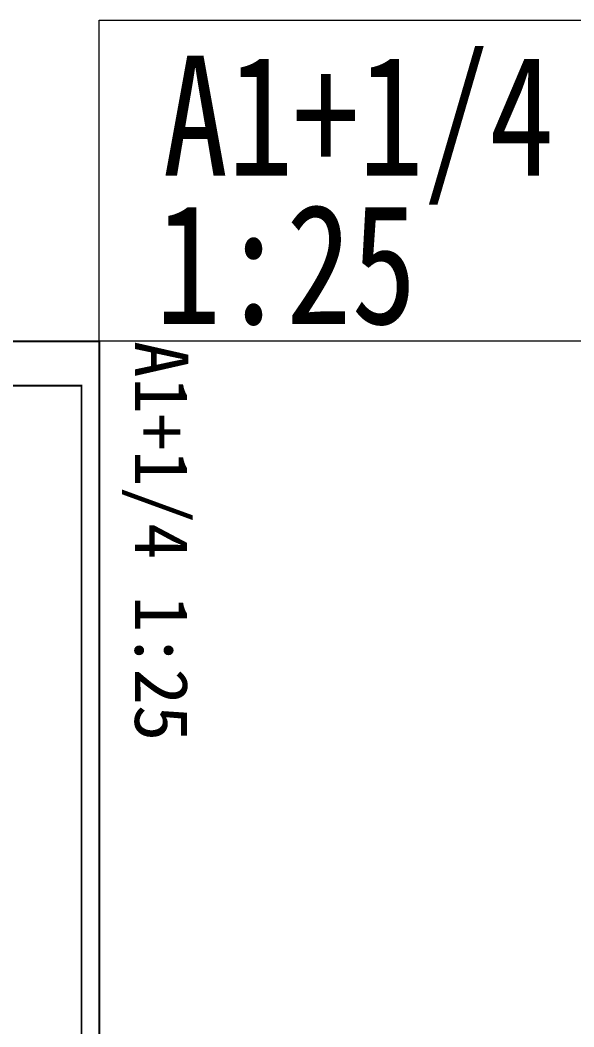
# Model space of a CAD drawing. Extents: x -461650 to 361314, y 245336 to 769729.
# Drawn here: x 336292 to 344064, y 671515 to 685631 of the extents above; entities that cross this region are included whole.
import ezdxf

# ---------------------------------------------------------------- set-up
doc = ezdxf.new("R2010")
doc.units = 0
doc.header["$LTSCALE"] = 1000
doc.layers.get('0').update_dxf_attribs({"linetype": 'CONTINUOUS'})
doc.layers.add('yichutu', color=7, linetype='CONTINUOUS')
doc.layers.add('图框', color=9, linetype='CONTINUOUS', lineweight=18)
doc.styles.add('_TCH_LABEL', font='simhei.ttf')
doc.styles.add('黑体', font='simhei.ttf')

# ---------------------------------------------------------------- blocks, each defined once
blk = doc.blocks.new('GFDDDDRG')
at = {"layer": '图框'}
blk.add_lwpolyline([(923310, -107437), (923310, -159999), (893610, -159999), (893610, -107437)], close=True, dxfattribs=at)
blk.add_lwpolyline([(923310, -107437), (923310, -159999), (893610, -159999), (893610, -107437)], close=True, dxfattribs=at)
at = {"layer": '图框', "const_width": 50}
blk.add_lwpolyline([(894110, -159499), (922810, -159499), (922810, -108687), (894110, -108687)], close=True, dxfattribs=at)
blk = doc.blocks.new('yct-1051-594-26275-14850-25-1002.0')
at = {"layer": 'yichutu', "color": 7}
blk.add_lwpolyline([(0, 0), (0, 14850), (26275, 14850), (26275, 0)], close=True, dxfattribs=at)
at = {"layer": 'yichutu', "color": 7, "style": '_TCH_LABEL'}
blk.add_text('A1+1/4 1:25', height=750, dxfattribs=at).set_placement((0, 15350))

msp = doc.modelspace()

# ---------------------------------------------------------------- linework, layer by layer
at = {"layer": '图框', "color": 2}
msp.add_lwpolyline([(345153.85, 681131.01), (337403.85, 681131.01), (337403.85, 685631.01), (345153.85, 685631.01)], close=True, dxfattribs=at)

# ---------------------------------------------------------------- block references
at = {"xscale": 0.5, "yscale": 0.5, "zscale": 0.5}
msp.add_blockref('GFDDDDRG', (-124251.04, 734849.49), dxfattribs=at)
at = {"layer": 'yichutu', "rotation": 270}
msp.add_blockref('yct-1051-594-26275-14850-25-1002.0', (322553.85, 681131.01), dxfattribs=at)

# ---------------------------------------------------------------- texts
at = {"layer": '图框', "color": 2, "style": '黑体', "width": 0.8}
for s, p in [('A1+1/4', (338294.24, 683451.7)), ('1:25', (338194.64, 681370.18))]:
    msp.add_text(s, height=1682.363, dxfattribs=at).set_placement(p)

doc.saveas('drawing.dxf')
